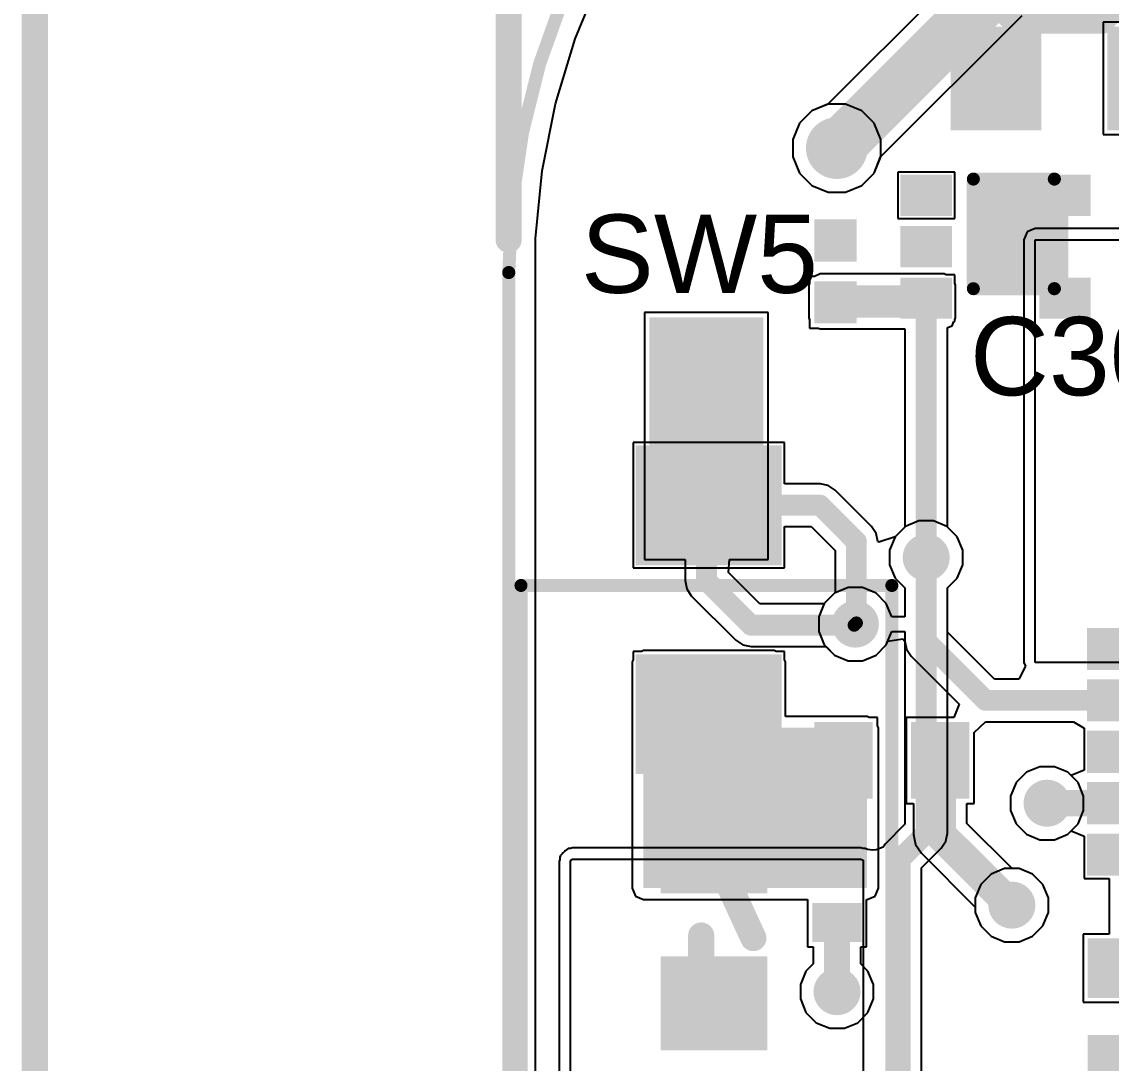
# Model space of a CAD drawing. Header units: millimetres. Extents: x -12 to 5428, y 0 to 5422.
# Drawn here: x -11.73 to -1.14, y 25.31 to 35.44 of the extents above; entities that cross this region are included whole.
import ezdxf

# ---------------------------------------------------------------- set-up
doc = ezdxf.new("R2010")
doc.units = ezdxf.units.MM
for name, color, linetype in [('BottomLayer', 5, 'Continuous'), ('BottomPaste', 16, 'Continuous'), ('BottomSolder', 6, 'Continuous'), ('Mechanical1', 6, 'Continuous'), ('Mechanical2', 216, 'Continuous'), ('MultiLayer', 9, 'Continuous'), ('PadHoleLayer', 156, 'Continuous'), ('TopLayer', 1, 'Continuous'), ('TopOverlay', 2, 'Continuous'), ('TopPaste', 8, 'Continuous'), ('TopSolder', 216, 'Continuous'), ('ViaHoleLayer', 16, 'Continuous')]:
    doc.layers.add(name, color=color, linetype=linetype)
doc.styles.add('Arial', font='', dxfattribs={"height": 0.2})
doc.styles.get('Arial').set_extended_font_data('Arial')

# ---------------------------------------------------------------- blocks, each defined once
blk = doc.blocks.new('T__________18')
at = {"layer": 'TopLayer'}
blk.add_hatch(color=1, dxfattribs=at).paths.add_polyline_path([(0.381, 0.762), (-0.381, 0.762), (-0.762, 0.381), (-0.762, -0.381), (-0.381, -0.762), (0.381, -0.762), (0.762, -0.381), (0.762, 0.381)])
at = {"layer": 'TopPaste'}
blk.add_hatch(color=8, dxfattribs=at).paths.add_polyline_path([(0.381, 0.762), (-0.381, 0.762), (-0.762, 0.381), (-0.762, -0.381), (-0.381, -0.762), (0.381, -0.762), (0.762, -0.381), (0.762, 0.381)])
at = {"layer": 'TopSolder'}
blk.add_hatch(color=216, dxfattribs=at).paths.add_polyline_path([(0.418, 0.837), (-0.419, 0.837), (-0.837, 0.418), (-0.837, -0.419), (-0.419, -0.837), (0.418, -0.837), (0.837, -0.419), (0.837, 0.418)])
at = {"layer": 'TopOverlay', "const_width": 0.2}
for points in [[(-0.94, 0.432), (-0.432, 0.94)], [(-0.432, 0.94), (0.432, 0.94)], [(0.432, 0.94), (0.94, 0.432)], [(-0.94, -0.432), (-0.94, 0.432)], [(0.94, -0.432), (0.94, 0.432)], [(-0.94, -0.432), (-0.432, -0.94)], [(0.432, -0.94), (0.94, -0.432)], [(-0.432, -0.94), (0.432, -0.94)]]:
    blk.add_lwpolyline(points, dxfattribs=at)
at = {"layer": 'TopOverlay', "const_width": 0.1}
for points in [[(-0.482, 0.94, 1), (-0.382, 0.94, 1)], [(-0.482, 0.94, 1), (-0.382, 0.94, 1)], [(0.382, 0.94, 1), (0.482, 0.94, 1)], [(0.382, 0.94, 1), (0.482, 0.94, 1)], [(-0.99, 0.432, 1), (-0.89, 0.432, 1)], [(-0.99, 0.432, 1), (-0.89, 0.432, 1)], [(0.89, 0.432, 1), (0.99, 0.432, 1)], [(0.89, 0.432, 1), (0.99, 0.432, 1)], [(-0.99, -0.432, 1), (-0.89, -0.432, 1)], [(-0.99, -0.432, 1), (-0.89, -0.432, 1)], [(0.89, -0.432, 1), (0.99, -0.432, 1)], [(0.89, -0.432, 1), (0.99, -0.432, 1)], [(-0.482, -0.94, 1), (-0.382, -0.94, 1)], [(-0.482, -0.94, 1), (-0.382, -0.94, 1)], [(0.382, -0.94, 1), (0.482, -0.94, 1)], [(0.382, -0.94, 1), (0.482, -0.94, 1)]]:
    blk.add_lwpolyline(points, format="xyb", close=True, dxfattribs=at)
blk = doc.blocks.new('10_VSON__3_3__B_37')
at = {"layer": 'BottomLayer'}
for points in [[(-0.375, 1.175), (-0.375, 1.725), (-0.125, 1.725), (-0.125, 1.175)], [(0.125, 1.175), (0.125, 1.725), (0.375, 1.725), (0.375, 1.175)], [(-0.825, 1.2), (0.825, 1.2), (0.825, -1.2), (-0.825, -1.2)], [(-1.785, 1.13), (-1.165, 1.13), (-1.165, 0.87), (-1.785, 0.87)], [(1.165, 1.13), (1.785, 1.13), (1.785, 0.87), (1.165, 0.87)], [(-1.785, 0.63), (-1.165, 0.63), (-1.165, 0.37), (-1.785, 0.37)], [(1.165, 0.63), (1.785, 0.63), (1.785, 0.37), (1.165, 0.37)], [(-1.785, 0.13), (-1.165, 0.13), (-1.165, -0.13), (-1.785, -0.13)], [(1.165, 0.13), (1.785, 0.13), (1.785, -0.13), (1.165, -0.13)], [(-1.785, -0.37), (-1.165, -0.37), (-1.165, -0.63), (-1.785, -0.63)], [(1.165, -0.37), (1.785, -0.37), (1.785, -0.63), (1.165, -0.63)], [(-1.785, -0.87), (-1.165, -0.87), (-1.165, -1.13), (-1.785, -1.13)], [(1.165, -0.87), (1.785, -0.87), (1.785, -1.13), (1.165, -1.13)], [(-0.125, -1.175), (-0.125, -1.725), (-0.375, -1.725), (-0.375, -1.175)], [(0.375, -1.175), (0.375, -1.725), (0.125, -1.725), (0.125, -1.175)]]:
    blk.add_hatch(color=5, dxfattribs=at).paths.add_polyline_path(points)
h = blk.add_hatch(color=5, dxfattribs=at)
edge = h.paths.add_edge_path()
edge.add_arc((0, 0.95), 0.25, 0, 360)
h = blk.add_hatch(color=5, dxfattribs=at)
edge = h.paths.add_edge_path()
edge.add_arc((-0.575, 0), 0.25, 0, 360)
h = blk.add_hatch(color=5, dxfattribs=at)
edge = h.paths.add_edge_path()
edge.add_arc((0.575, 0), 0.25, 0, 360)
h = blk.add_hatch(color=5, dxfattribs=at)
edge = h.paths.add_edge_path()
edge.add_arc((0, -0.95), 0.25, 0, 360)
at = {"layer": 'BottomPaste'}
for points in [[(-0.375, 1.175), (-0.375, 1.725), (-0.125, 1.725), (-0.125, 1.175)], [(0.125, 1.175), (0.125, 1.725), (0.375, 1.725), (0.375, 1.175)], [(-0.825, 1.2), (0.825, 1.2), (0.825, -1.2), (-0.825, -1.2)], [(-1.785, 1.13), (-1.165, 1.13), (-1.165, 0.87), (-1.785, 0.87)], [(1.165, 1.13), (1.785, 1.13), (1.785, 0.87), (1.165, 0.87)], [(-1.785, 0.63), (-1.165, 0.63), (-1.165, 0.37), (-1.785, 0.37)], [(1.165, 0.63), (1.785, 0.63), (1.785, 0.37), (1.165, 0.37)], [(-1.785, 0.13), (-1.165, 0.13), (-1.165, -0.13), (-1.785, -0.13)], [(1.165, 0.13), (1.785, 0.13), (1.785, -0.13), (1.165, -0.13)], [(-1.785, -0.37), (-1.165, -0.37), (-1.165, -0.63), (-1.785, -0.63)], [(1.165, -0.37), (1.785, -0.37), (1.785, -0.63), (1.165, -0.63)], [(-1.785, -0.87), (-1.165, -0.87), (-1.165, -1.13), (-1.785, -1.13)], [(1.165, -0.87), (1.785, -0.87), (1.785, -1.13), (1.165, -1.13)], [(-0.125, -1.175), (-0.125, -1.725), (-0.375, -1.725), (-0.375, -1.175)], [(0.375, -1.175), (0.375, -1.725), (0.125, -1.725), (0.125, -1.175)]]:
    blk.add_hatch(color=16, dxfattribs=at).paths.add_polyline_path(points)
at = {"layer": 'BottomSolder'}
for points in [[(-0.45, 1.1), (-0.45, 1.8), (-0.05, 1.8), (-0.05, 1.1)], [(0.05, 1.1), (0.05, 1.8), (0.45, 1.8), (0.45, 1.1)], [(-0.9, 1.275), (0.9, 1.275), (0.9, -1.275), (-0.9, -1.275)], [(-1.86, 1.205), (-1.09, 1.205), (-1.09, 0.795), (-1.86, 0.795)], [(1.09, 1.205), (1.86, 1.205), (1.86, 0.795), (1.09, 0.795)], [(-1.86, 0.705), (-1.09, 0.705), (-1.09, 0.295), (-1.86, 0.295)], [(1.09, 0.705), (1.86, 0.705), (1.86, 0.295), (1.09, 0.295)], [(-1.86, 0.205), (-1.09, 0.205), (-1.09, -0.205), (-1.86, -0.205)], [(1.09, 0.205), (1.86, 0.205), (1.86, -0.205), (1.09, -0.205)], [(-1.86, -0.295), (-1.09, -0.295), (-1.09, -0.705), (-1.86, -0.705)], [(1.09, -0.295), (1.86, -0.295), (1.86, -0.705), (1.09, -0.705)], [(-1.86, -0.795), (-1.09, -0.795), (-1.09, -1.205), (-1.86, -1.205)], [(1.09, -0.795), (1.86, -0.795), (1.86, -1.205), (1.09, -1.205)], [(-0.05, -1.1), (-0.05, -1.8), (-0.45, -1.8), (-0.45, -1.1)], [(0.45, -1.1), (0.45, -1.8), (0.05, -1.8), (0.05, -1.1)]]:
    blk.add_hatch(color=6, dxfattribs=at).paths.add_polyline_path(points)
h = blk.add_hatch(color=6, dxfattribs=at)
edge = h.paths.add_edge_path()
edge.add_arc((0, 0.95), 0.325, 0, 360)
h = blk.add_hatch(color=6, dxfattribs=at)
edge = h.paths.add_edge_path()
edge.add_arc((-0.575, 0), 0.325, 0, 360)
h = blk.add_hatch(color=6, dxfattribs=at)
edge = h.paths.add_edge_path()
edge.add_arc((0.575, 0), 0.325, 0, 360)
h = blk.add_hatch(color=6, dxfattribs=at)
edge = h.paths.add_edge_path()
edge.add_arc((0, -0.95), 0.325, 0, 360)
at = {"layer": 'MultiLayer'}
h = blk.add_hatch(color=9, dxfattribs=at)
edge = h.paths.add_edge_path()
edge.add_arc((0, 0.95), 0.25, 0, 360)
h = blk.add_hatch(color=9, dxfattribs=at)
edge = h.paths.add_edge_path()
edge.add_arc((-0.575, 0), 0.25, 0, 360)
h = blk.add_hatch(color=9, dxfattribs=at)
edge = h.paths.add_edge_path()
edge.add_arc((0.575, 0), 0.25, 0, 360)
h = blk.add_hatch(color=9, dxfattribs=at)
edge = h.paths.add_edge_path()
edge.add_arc((0, -0.95), 0.25, 0, 360)
at = {"layer": 'PadHoleLayer'}
h = blk.add_hatch(color=156, dxfattribs=at)
edge = h.paths.add_edge_path()
edge.add_arc((0, 0.95), 0.15, 0, 360)
h = blk.add_hatch(color=156, dxfattribs=at)
edge = h.paths.add_edge_path()
edge.add_arc((-0.575, 0), 0.15, 0, 360)
h = blk.add_hatch(color=156, dxfattribs=at)
edge = h.paths.add_edge_path()
edge.add_arc((0.575, 0), 0.15, 0, 360)
h = blk.add_hatch(color=156, dxfattribs=at)
edge = h.paths.add_edge_path()
edge.add_arc((0, -0.95), 0.15, 0, 360)
at = {"layer": 'TopLayer'}
h = blk.add_hatch(color=1, dxfattribs=at)
edge = h.paths.add_edge_path()
edge.add_arc((0, 0.95), 0.25, 0, 360)
h = blk.add_hatch(color=1, dxfattribs=at)
edge = h.paths.add_edge_path()
edge.add_arc((-0.575, 0), 0.25, 0, 360)
h = blk.add_hatch(color=1, dxfattribs=at)
edge = h.paths.add_edge_path()
edge.add_arc((0.575, 0), 0.25, 0, 360)
h = blk.add_hatch(color=1, dxfattribs=at)
edge = h.paths.add_edge_path()
edge.add_arc((0, -0.95), 0.25, 0, 360)
at = {"layer": 'TopSolder'}
h = blk.add_hatch(color=216, dxfattribs=at)
edge = h.paths.add_edge_path()
edge.add_arc((0, 0.95), 0.325, 0, 360)
h = blk.add_hatch(color=216, dxfattribs=at)
edge = h.paths.add_edge_path()
edge.add_arc((-0.575, 0), 0.325, 0, 360)
h = blk.add_hatch(color=216, dxfattribs=at)
edge = h.paths.add_edge_path()
edge.add_arc((0.575, 0), 0.325, 0, 360)
h = blk.add_hatch(color=216, dxfattribs=at)
edge = h.paths.add_edge_path()
edge.add_arc((0, -0.95), 0.325, 0, 360)
blk = doc.blocks.new('5_VSOF_B_53')
at = {"layer": 'BottomLayer'}
for points in [[(-0.85, 0.625), (-0.5, 0.625), (-0.5, 0.375), (-0.85, 0.375)], [(0.5, 0.625), (0.85, 0.625), (0.85, 0.375), (0.5, 0.375)], [(-0.85, 0.125), (-0.5, 0.125), (-0.5, -0.125), (-0.85, -0.125)], [(-0.85, -0.375), (-0.5, -0.375), (-0.5, -0.625), (-0.85, -0.625)], [(0.5, -0.375), (0.85, -0.375), (0.85, -0.625), (0.5, -0.625)]]:
    blk.add_hatch(color=5, dxfattribs=at).paths.add_polyline_path(points)
at = {"layer": 'BottomPaste'}
for points in [[(-0.85, 0.625), (-0.5, 0.625), (-0.5, 0.375), (-0.85, 0.375)], [(0.5, 0.625), (0.85, 0.625), (0.85, 0.375), (0.5, 0.375)], [(-0.85, 0.125), (-0.5, 0.125), (-0.5, -0.125), (-0.85, -0.125)], [(-0.85, -0.375), (-0.5, -0.375), (-0.5, -0.625), (-0.85, -0.625)], [(0.5, -0.375), (0.85, -0.375), (0.85, -0.625), (0.5, -0.625)]]:
    blk.add_hatch(color=16, dxfattribs=at).paths.add_polyline_path(points)
at = {"layer": 'BottomSolder'}
for points in [[(-0.925, 0.7), (-0.425, 0.7), (-0.425, 0.3), (-0.925, 0.3)], [(0.425, 0.7), (0.925, 0.7), (0.925, 0.3), (0.425, 0.3)], [(-0.925, 0.2), (-0.425, 0.2), (-0.425, -0.2), (-0.925, -0.2)], [(-0.925, -0.3), (-0.425, -0.3), (-0.425, -0.7), (-0.925, -0.7)], [(0.425, -0.3), (0.925, -0.3), (0.925, -0.7), (0.425, -0.7)]]:
    blk.add_hatch(color=6, dxfattribs=at).paths.add_polyline_path(points)
blk = doc.blocks.new('DSIC01LSGET_61')
at = {"layer": 'TopLayer'}
for points in [[(-5.5, 0.5), (-3.3, 0.5), (-3.3, -0.5), (-5.5, -0.5)], [(3.3, 0.5), (5.5, 0.5), (5.5, -0.5), (3.3, -0.5)]]:
    blk.add_hatch(color=1, dxfattribs=at).paths.add_polyline_path(points)
at = {"layer": 'TopPaste'}
for points in [[(-5.5, 0.5), (-3.3, 0.5), (-3.3, -0.5), (-5.5, -0.5)], [(3.3, 0.5), (5.5, 0.5), (5.5, -0.5), (3.3, -0.5)]]:
    blk.add_hatch(color=8, dxfattribs=at).paths.add_polyline_path(points)
at = {"layer": 'TopSolder'}
for points in [[(-5.555, 0.555), (-3.245, 0.555), (-3.245, -0.555), (-5.555, -0.555)], [(3.245, 0.555), (5.555, 0.555), (5.555, -0.555), (3.245, -0.555)]]:
    blk.add_hatch(color=216, dxfattribs=at).paths.add_polyline_path(points)
at = {"layer": 'TopOverlay'}
for points, const_width in [([(-2.946, -1.803), (-2.946, 1.803)], 0.127), ([(2.921, 1.803), (-2.946, 1.803)], 0.127), ([(2.921, -1.803), (2.921, 1.803)], 0.127), ([(-0.508, 0), (0.483, 0.457)], 0.254), ([(-0.508, 0), (-1.422, 0)], 0.254), ([(1.372, -0.051), (0.457, -0.051)], 0.254), ([(2.921, -1.803), (-2.946, -1.803)], 0.127)]:
    blk.add_lwpolyline(points, dxfattribs=dict(at, const_width=const_width))
for points, const_width in [([(-2.978, 1.803, 1), (-2.915, 1.803, 1)], 0.0635), ([(-2.978, 1.803, 1), (-2.915, 1.803, 1)], 0.0635), ([(2.889, 1.803, 1), (2.953, 1.803, 1)], 0.0635), ([(2.889, 1.803, 1), (2.953, 1.803, 1)], 0.0635), ([(0.419, 0.457, 1), (0.546, 0.457, 1)], 0.127), ([(-1.486, 0, 1), (-1.359, 0, 1)], 0.127), ([(-0.572, 0, 1), (-0.445, 0, 1)], 0.127), ([(-0.572, 0, 1), (-0.445, 0, 1)], 0.127), ([(0.394, -0.051, 1), (0.521, -0.051, 1)], 0.127), ([(1.308, -0.051, 1), (1.435, -0.051, 1)], 0.127), ([(-2.978, -1.803, 1), (-2.915, -1.803, 1)], 0.0635), ([(-2.978, -1.803, 1), (-2.915, -1.803, 1)], 0.0635), ([(2.889, -1.803, 1), (2.953, -1.803, 1)], 0.0635), ([(2.889, -1.803, 1), (2.953, -1.803, 1)], 0.0635)]:
    blk.add_lwpolyline(points, format="xyb", close=True, dxfattribs=dict(at, const_width=const_width))
blk = doc.blocks.new('R___0603_B_69')
at = {"layer": 'BottomLayer'}
for points in [[(-1.143, -0.444), (-1.143, 0.445), (-0.381, 0.445), (-0.381, -0.444)], [(0.381, -0.444), (0.381, 0.445), (1.143, 0.445), (1.143, -0.444)]]:
    blk.add_hatch(color=5, dxfattribs=at).paths.add_polyline_path(points)
at = {"layer": 'BottomPaste'}
for points in [[(-1.143, -0.444), (-1.143, 0.445), (-0.381, 0.445), (-0.381, -0.444)], [(0.381, -0.444), (0.381, 0.445), (1.143, 0.445), (1.143, -0.444)]]:
    blk.add_hatch(color=16, dxfattribs=at).paths.add_polyline_path(points)
at = {"layer": 'BottomSolder'}
for points in [[(-1.218, -0.519), (-1.218, 0.52), (-0.306, 0.52), (-0.306, -0.519)], [(0.306, -0.519), (0.306, 0.52), (1.218, 0.52), (1.218, -0.519)]]:
    blk.add_hatch(color=6, dxfattribs=at).paths.add_polyline_path(points)
blk = doc.blocks.new('R___0201_B_70')
at = {"layer": 'BottomLayer'}
for points in [[(-0.41, 0.185), (-0.14, 0.185), (-0.14, -0.185), (-0.41, -0.185)], [(0.14, 0.185), (0.41, 0.185), (0.41, -0.185), (0.14, -0.185)]]:
    blk.add_hatch(color=5, dxfattribs=at).paths.add_polyline_path(points)
at = {"layer": 'BottomPaste'}
for points in [[(-0.41, 0.185), (-0.14, 0.185), (-0.14, -0.185), (-0.41, -0.185)], [(0.14, 0.185), (0.41, 0.185), (0.41, -0.185), (0.14, -0.185)]]:
    blk.add_hatch(color=16, dxfattribs=at).paths.add_polyline_path(points)
at = {"layer": 'BottomSolder'}
for points in [[(-0.465, 0.24), (-0.085, 0.24), (-0.085, -0.24), (-0.465, -0.24)], [(0.085, 0.24), (0.465, 0.24), (0.465, -0.24), (0.085, -0.24)]]:
    blk.add_hatch(color=6, dxfattribs=at).paths.add_polyline_path(points)
blk = doc.blocks.new('R___0402_B_71')
at = {"layer": 'BottomLayer'}
for points in [[(-0.241, 0.318), (-0.241, -0.317), (-0.698, -0.317), (-0.698, 0.318)], [(0.699, 0.318), (0.699, -0.317), (0.241, -0.317), (0.241, 0.318)]]:
    blk.add_hatch(color=5, dxfattribs=at).paths.add_polyline_path(points)
at = {"layer": 'BottomPaste'}
for points in [[(-0.241, 0.318), (-0.241, -0.317), (-0.698, -0.317), (-0.698, 0.318)], [(0.699, 0.318), (0.699, -0.317), (0.241, -0.317), (0.241, 0.318)]]:
    blk.add_hatch(color=16, dxfattribs=at).paths.add_polyline_path(points)
at = {"layer": 'BottomSolder'}
for points in [[(-0.186, 0.373), (-0.186, -0.372), (-0.753, -0.372), (-0.753, 0.373)], [(0.754, 0.373), (0.754, -0.372), (0.186, -0.372), (0.186, 0.373)]]:
    blk.add_hatch(color=6, dxfattribs=at).paths.add_polyline_path(points)
blk = doc.blocks.new('RES_0805_B_72')
at = {"layer": 'BottomLayer'}
for points in [[(-1.524, 0.635), (-0.508, 0.635), (-0.508, -0.635), (-1.524, -0.635)], [(0.508, 0.635), (1.524, 0.635), (1.524, -0.635), (0.508, -0.635)]]:
    blk.add_hatch(color=5, dxfattribs=at).paths.add_polyline_path(points)
at = {"layer": 'BottomPaste'}
for points in [[(-1.524, 0.635), (-0.508, 0.635), (-0.508, -0.635), (-1.524, -0.635)], [(0.508, 0.635), (1.524, 0.635), (1.524, -0.635), (0.508, -0.635)]]:
    blk.add_hatch(color=16, dxfattribs=at).paths.add_polyline_path(points)
at = {"layer": 'BottomSolder'}
for points in [[(-1.599, 0.71), (-0.433, 0.71), (-0.433, -0.71), (-1.599, -0.71)], [(0.433, 0.71), (1.599, 0.71), (1.599, -0.71), (0.433, -0.71)]]:
    blk.add_hatch(color=6, dxfattribs=at).paths.add_polyline_path(points)
blk = doc.blocks.new('C___0603_193')
at = {"layer": 'TopLayer'}
for points in [[(-0.381, 0.444), (-0.381, -0.445), (-1.143, -0.445), (-1.143, 0.444)], [(1.143, 0.444), (1.143, -0.445), (0.381, -0.445), (0.381, 0.444)]]:
    blk.add_hatch(color=1, dxfattribs=at).paths.add_polyline_path(points)
at = {"layer": 'TopPaste'}
for points in [[(-0.381, 0.444), (-0.381, -0.445), (-1.143, -0.445), (-1.143, 0.444)], [(1.143, 0.444), (1.143, -0.445), (0.381, -0.445), (0.381, 0.444)]]:
    blk.add_hatch(color=8, dxfattribs=at).paths.add_polyline_path(points)
at = {"layer": 'TopSolder'}
for points in [[(-0.321, 0.504), (-0.321, -0.505), (-1.203, -0.505), (-1.203, 0.504)], [(1.203, 0.504), (1.203, -0.505), (0.321, -0.505), (0.321, 0.504)]]:
    blk.add_hatch(color=216, dxfattribs=at).paths.add_polyline_path(points)
at = {"layer": 'TopOverlay', "const_width": 0.127}
for points in [[(-1.245, -0.533), (-1.245, 0.533)], [(-1.245, 0.533), (-0.457, 0.533)], [(0.457, 0.533), (1.245, 0.533)], [(1.245, -0.533), (1.245, 0.533)], [(-1.245, -0.533), (-0.457, -0.533)], [(0.457, -0.533), (1.245, -0.533)]]:
    blk.add_lwpolyline(points, dxfattribs=at)
at = {"layer": 'TopOverlay', "const_width": 0.0635}
for points in [[(-1.276, 0.533, 1), (-1.213, 0.533, 1)], [(-1.276, 0.533, 1), (-1.213, 0.533, 1)], [(-0.489, 0.533, 1), (-0.425, 0.533, 1)], [(0.425, 0.533, 1), (0.489, 0.533, 1)], [(1.213, 0.533, 1), (1.276, 0.533, 1)], [(1.213, 0.533, 1), (1.276, 0.533, 1)], [(-1.276, -0.533, 1), (-1.213, -0.533, 1)], [(-1.276, -0.533, 1), (-1.213, -0.533, 1)], [(-0.489, -0.533, 1), (-0.425, -0.533, 1)], [(0.425, -0.533, 1), (0.489, -0.533, 1)], [(1.213, -0.533, 1), (1.276, -0.533, 1)], [(1.213, -0.533, 1), (1.276, -0.533, 1)]]:
    blk.add_lwpolyline(points, format="xyb", close=True, dxfattribs=at)
blk = doc.blocks.new('CAP_0201_B_207')
at = {"layer": 'BottomLayer'}
for points in [[(-0.45, 0.15), (-0.15, 0.15), (-0.15, -0.15), (-0.45, -0.15)], [(0.15, 0.15), (0.45, 0.15), (0.45, -0.15), (0.15, -0.15)]]:
    blk.add_hatch(color=5, dxfattribs=at).paths.add_polyline_path(points)
at = {"layer": 'BottomPaste'}
for points in [[(-0.45, 0.15), (-0.15, 0.15), (-0.15, -0.15), (-0.45, -0.15)], [(0.15, 0.15), (0.45, 0.15), (0.45, -0.15), (0.15, -0.15)]]:
    blk.add_hatch(color=16, dxfattribs=at).paths.add_polyline_path(points)
at = {"layer": 'BottomSolder'}
for points in [[(-0.505, 0.205), (-0.095, 0.205), (-0.095, -0.205), (-0.505, -0.205)], [(0.095, 0.205), (0.505, 0.205), (0.505, -0.205), (0.095, -0.205)]]:
    blk.add_hatch(color=6, dxfattribs=at).paths.add_polyline_path(points)
blk = doc.blocks.new('C___0402_B_213')
at = {"layer": 'BottomLayer'}
for points in [[(-0.241, 0.318), (-0.241, -0.317), (-0.698, -0.317), (-0.698, 0.318)], [(0.699, 0.318), (0.699, -0.317), (0.241, -0.317), (0.241, 0.318)]]:
    blk.add_hatch(color=5, dxfattribs=at).paths.add_polyline_path(points)
at = {"layer": 'BottomPaste'}
for points in [[(-0.241, 0.318), (-0.241, -0.317), (-0.698, -0.317), (-0.698, 0.318)], [(0.699, 0.318), (0.699, -0.317), (0.241, -0.317), (0.241, 0.318)]]:
    blk.add_hatch(color=16, dxfattribs=at).paths.add_polyline_path(points)
at = {"layer": 'BottomSolder'}
for points in [[(-0.181, 0.378), (-0.181, -0.377), (-0.758, -0.377), (-0.758, 0.378)], [(0.759, 0.378), (0.759, -0.377), (0.181, -0.377), (0.181, 0.378)]]:
    blk.add_hatch(color=6, dxfattribs=at).paths.add_polyline_path(points)
blk = doc.blocks.new('CAP_0603_B_217')
at = {"layer": 'BottomLayer'}
for points in [[(-1.143, -0.445), (-1.143, 0.444), (-0.381, 0.444), (-0.381, -0.445)], [(0.381, -0.445), (0.381, 0.444), (1.143, 0.444), (1.143, -0.445)]]:
    blk.add_hatch(color=5, dxfattribs=at).paths.add_polyline_path(points)
at = {"layer": 'BottomPaste'}
for points in [[(-1.143, -0.445), (-1.143, 0.444), (-0.381, 0.444), (-0.381, -0.445)], [(0.381, -0.445), (0.381, 0.444), (1.143, 0.444), (1.143, -0.445)]]:
    blk.add_hatch(color=16, dxfattribs=at).paths.add_polyline_path(points)
at = {"layer": 'BottomSolder'}
for points in [[(-1.203, -0.505), (-1.203, 0.504), (-0.321, 0.504), (-0.321, -0.505)], [(0.321, -0.505), (0.321, 0.504), (1.203, 0.504), (1.203, -0.505)]]:
    blk.add_hatch(color=6, dxfattribs=at).paths.add_polyline_path(points)

msp = doc.modelspace()

# ---------------------------------------------------------------- hatches: boundary and pattern name
at = {"layer": 'BottomLayer'}
h = msp.add_hatch(color=5, dxfattribs=at)
edge = h.paths.add_edge_path()
edge.add_arc((-3.81, 34.21), 0.3, 0, 360)
for points in [[(-3.973, 32.561), (-2.766, 32.561), (-2.766, 32.876), (-3.973, 32.876)], [(-5.69, 27.013), (-4.42, 27.013), (-4.42, 29.213), (-5.69, 29.213)], [(-5.448, 27.013), (-3.516, 27.013), (-3.516, 28.573), (-5.448, 28.573)]]:
    msp.add_hatch(color=5, dxfattribs=at).paths.add_polyline_path(points)
h = msp.add_hatch(color=5, dxfattribs=at)
edge = h.paths.add_edge_path()
edge.add_arc((-2.941, 30.229), 0.229, 0, 360)
h = msp.add_hatch(color=5, dxfattribs=at)
edge = h.paths.add_edge_path()
edge.add_arc((-3.63, 29.581), 0.229, 0, 360)
h = msp.add_hatch(color=5, dxfattribs=at)
edge = h.paths.add_edge_path()
edge.add_arc((-1.766, 27.839), 0.229, 0, 360)
h = msp.add_hatch(color=5, dxfattribs=at)
edge = h.paths.add_edge_path()
edge.add_arc((-2.108, 26.848), 0.229, 0, 360)
h = msp.add_hatch(color=5, dxfattribs=at)
edge = h.paths.add_edge_path()
edge.add_arc((-3.808, 26.006), 0.229, 0, 360)
at = {"layer": 'TopLayer'}
h = msp.add_hatch(color=1, dxfattribs=at)
edge = h.paths.add_edge_path()
edge.add_arc((-3.81, 34.21), 0.3, 0, 360)
h = msp.add_hatch(color=1, dxfattribs=at)
edge = h.paths.add_edge_path()
edge.add_arc((-2.941, 30.229), 0.229, 0, 360)
h = msp.add_hatch(color=1, dxfattribs=at)
edge = h.paths.add_edge_path()
edge.add_arc((-3.63, 29.581), 0.229, 0, 360)
h = msp.add_hatch(color=1, dxfattribs=at)
edge = h.paths.add_edge_path()
edge.add_arc((-1.766, 27.839), 0.229, 0, 360)
h = msp.add_hatch(color=1, dxfattribs=at)
edge = h.paths.add_edge_path()
edge.add_arc((-2.108, 26.848), 0.229, 0, 360)
h = msp.add_hatch(color=1, dxfattribs=at)
edge = h.paths.add_edge_path()
edge.add_arc((-3.808, 26.006), 0.229, 0, 360)
at = {"layer": 'ViaHoleLayer'}
h = msp.add_hatch(color=16, dxfattribs=at)
edge = h.paths.add_edge_path()
edge.add_arc((-3.81, 34.21), 0.15, 0, 360)
h = msp.add_hatch(color=16, dxfattribs=at)
edge = h.paths.add_edge_path()
edge.add_arc((-2.941, 30.229), 0.102, 0, 360)
h = msp.add_hatch(color=16, dxfattribs=at)
edge = h.paths.add_edge_path()
edge.add_arc((-3.63, 29.581), 0.102, 0, 360)
h = msp.add_hatch(color=16, dxfattribs=at)
edge = h.paths.add_edge_path()
edge.add_arc((-1.766, 27.839), 0.102, 0, 360)
h = msp.add_hatch(color=16, dxfattribs=at)
edge = h.paths.add_edge_path()
edge.add_arc((-2.108, 26.848), 0.102, 0, 360)
h = msp.add_hatch(color=16, dxfattribs=at)
edge = h.paths.add_edge_path()
edge.add_arc((-3.808, 26.006), 0.102, 0, 360)

# ---------------------------------------------------------------- linework, layer by layer
at = {"layer": 'BottomLayer'}
for p, q in [((-6.355, 35.274), (-6.101, 35.886)), ((-0.256, 35.434), (-1.221, 35.434)), ((-1.221, 35.434), (-1.221, 34.342)), ((-6.547, 34.64), (-6.355, 35.274)), ((-6.676, 33.99), (-6.547, 34.64)), ((-4.052, 34.572), (-4.172, 34.452)), ((-3.895, 34.637), (-4.052, 34.572)), ((-3.725, 34.637), (-3.895, 34.637)), ((-3.568, 34.572), (-3.725, 34.637)), ((-3.448, 34.452), (-3.568, 34.572)), ((-4.172, 34.452), (-4.237, 34.295)), ((-3.383, 34.295), (-3.448, 34.452)), ((-1.221, 34.342), (-0.256, 34.342)), ((-4.237, 34.295), (-4.237, 34.125)), ((-3.383, 34.125), (-3.383, 34.295)), ((-4.237, 34.125), (-4.172, 33.968)), ((-3.448, 33.968), (-3.383, 34.125)), ((-6.741, 33.331), (-6.676, 33.99)), ((-4.172, 33.968), (-4.052, 33.848)), ((-3.568, 33.848), (-3.448, 33.968)), ((-2.664, 33.977), (-3.218, 33.977)), ((-3.218, 33.977), (-3.218, 33.524)), ((-2.664, 33.524), (-2.664, 33.977)), ((-4.052, 33.848), (-3.895, 33.783)), ((-3.725, 33.783), (-3.568, 33.848)), ((-3.895, 33.783), (-3.725, 33.783)), ((-3.218, 33.524), (-2.664, 33.524)), ((-1.959, 33.397), (-1.992, 33.319)), ((-1.882, 33.429), (-1.959, 33.397)), ((1.827, 33.429), (-1.882, 33.429)), ((-6.741, 33), (-6.741, 33.331)), ((-1.992, 33.319), (-1.992, 29.209)), ((-1.882, 29.209), (-1.882, 33.319)), ((-1.882, 33.319), (1.937, 33.319)), ((-6.741, 25.106), (-6.741, 33)), ((-4.028, 32.963), (-4.075, 32.963)), ((-4.075, 32.963), (-4.075, 32.896)), ((-3.973, 32.986), (-4.028, 32.963)), ((-2.766, 32.986), (-3.973, 32.986)), ((-2.746, 32.977), (-2.766, 32.986)), ((-2.664, 32.977), (-2.746, 32.977)), ((-2.664, 32.896), (-2.664, 32.977)), ((-4.075, 32.896), (-4.083, 32.876)), ((-4.083, 32.876), (-4.083, 32.561)), ((-2.656, 32.876), (-2.664, 32.896)), ((-2.656, 32.561), (-2.656, 32.876)), ((-4.083, 32.561), (-4.075, 32.541)), ((-4.075, 32.541), (-4.075, 32.459)), ((-2.688, 32.483), (-2.671, 32.524)), ((-2.671, 32.524), (-2.664, 32.524)), ((-2.664, 32.541), (-2.656, 32.561)), ((-2.664, 32.524), (-2.664, 32.541)), ((-4.075, 32.459), (-3.993, 32.459)), ((-3.993, 32.459), (-3.973, 32.451)), ((-3.973, 32.451), (-3.148, 32.451)), ((-3.148, 32.451), (-3.148, 30.524)), ((-2.734, 32.464), (-2.688, 32.483)), ((-2.734, 30.524), (-2.734, 32.464)), ((-4.318, 31.346), (-5.791, 31.346)), ((-5.791, 31.346), (-5.791, 30.127)), ((-4.318, 30.944), (-4.318, 31.346)), ((-3.973, 30.944), (-4.318, 30.944)), ((-3.894, 30.928), (-3.973, 30.944)), ((-3.973, 30.944), (-3.973, 30.944)), ((-3.827, 30.883), (-3.894, 30.928)), ((-3.473, 30.53), (-3.827, 30.883)), ((-4.318, 30.127), (-4.318, 30.53)), ((-4.318, 30.53), (-4.059, 30.53)), ((-4.059, 30.53), (-3.827, 30.298)), ((-3.428, 30.463), (-3.473, 30.53)), ((-3.473, 30.53), (-3.473, 30.53)), ((-3.148, 30.524), (-3.242, 30.43)), ((-2.64, 30.43), (-2.734, 30.524)), ((-3.412, 30.383), (-3.428, 30.463)), ((-3.242, 30.43), (-3.402, 30.378)), ((-2.585, 30.3), (-2.64, 30.43)), ((-3.827, 30.298), (-3.827, 29.885)), ((-3.402, 30.378), (-3.412, 30.383)), ((-2.585, 30.158), (-2.585, 30.3)), ((-5.791, 30.127), (-4.318, 30.127)), ((-2.64, 30.027), (-2.585, 30.158)), ((-2.734, 29.933), (-2.64, 30.027)), ((-3.832, 29.882), (-3.932, 29.782)), ((-3.827, 29.885), (-3.832, 29.882)), ((-2.734, 29.502), (-2.734, 29.933)), ((-3.932, 29.782), (-3.986, 29.652)), ((-3.986, 29.652), (-3.986, 29.51)), ((-3.986, 29.51), (-3.932, 29.379)), ((-2.278, 29.046), (-2.734, 29.502)), ((-3.932, 29.379), (-3.832, 29.279)), ((-3.429, 29.279), (-3.329, 29.379)), ((-3.329, 29.379), (-3.314, 29.416)), ((-3.314, 29.416), (-3.167, 29.439)), ((-3.167, 29.439), (-3.148, 29.416)), ((-3.148, 29.416), (-3.132, 29.337)), ((-5.71, 29.314), (-5.791, 29.314)), ((-5.791, 29.314), (-5.791, 29.233)), ((-5.69, 29.323), (-5.71, 29.314)), ((-4.42, 29.323), (-5.69, 29.323)), ((-4.399, 29.314), (-4.42, 29.323)), ((-4.318, 29.314), (-4.399, 29.314)), ((-4.318, 29.233), (-4.318, 29.314)), ((-3.832, 29.279), (-3.701, 29.225)), ((-3.56, 29.225), (-3.429, 29.279)), ((-3.132, 29.337), (-3.087, 29.27)), ((-3.087, 29.27), (-2.619, 28.801)), ((-5.791, 29.233), (-5.8, 29.213)), ((-5.8, 29.213), (-5.8, 27.013)), ((-4.31, 29.213), (-4.318, 29.233)), ((-4.31, 28.683), (-4.31, 29.213)), ((-3.701, 29.225), (-3.56, 29.225)), ((-1.977, 29.173), (-2.04, 29.046)), ((-1.992, 29.209), (-1.977, 29.173)), ((-0.684, 29.209), (-1.882, 29.209)), ((-2.04, 29.046), (-2.278, 29.046)), ((-2.619, 28.801), (-2.672, 28.674)), ((-3.516, 28.683), (-4.31, 28.683)), ((-3.496, 28.674), (-3.516, 28.683)), ((-3.414, 28.674), (-3.496, 28.674)), ((-3.414, 28.593), (-3.414, 28.674)), ((-2.672, 28.674), (-3.135, 28.674)), ((-3.135, 28.674), (-3.135, 27.836)), ((-2.475, 28.527), (-2.364, 28.632)), ((-2.364, 28.632), (-2.364, 28.632)), ((-2.364, 28.632), (-1.508, 28.632)), ((-1.508, 28.632), (-1.406, 28.57)), ((-3.406, 28.573), (-3.414, 28.593)), ((-3.406, 27.013), (-3.406, 28.573)), ((-2.475, 27.836), (-2.475, 28.527)), ((-1.406, 28.57), (-1.406, 28.48)), ((-1.406, 28.48), (-1.406, 28.161)), ((-1.837, 28.194), (-1.967, 28.14)), ((-1.695, 28.194), (-1.837, 28.194)), ((-1.565, 28.14), (-1.695, 28.194)), ((-1.967, 28.14), (-2.067, 28.04)), ((-1.533, 28.109), (-1.565, 28.14)), ((-1.406, 28.161), (-1.533, 28.109)), ((-2.067, 28.04), (-2.122, 27.909)), ((-2.122, 27.909), (-2.122, 27.768)), ((-3.135, 27.836), (-3.064, 27.836)), ((-3.064, 27.836), (-3.064, 27.536)), ((-2.546, 27.643), (-2.546, 27.836)), ((-2.546, 27.836), (-2.475, 27.836)), ((-2.122, 27.768), (-2.067, 27.637)), ((-2.106, 27.203), (-2.546, 27.643)), ((-2.067, 27.637), (-1.967, 27.537)), ((-1.565, 27.537), (-1.533, 27.569)), ((-1.533, 27.569), (-1.406, 27.517)), ((-3.064, 27.536), (-3.044, 27.437)), ((-3.044, 27.437), (-2.988, 27.353)), ((-1.967, 27.537), (-1.837, 27.483)), ((-1.837, 27.483), (-1.695, 27.483)), ((-1.695, 27.483), (-1.565, 27.537)), ((-1.406, 27.517), (-1.406, 27.479)), ((-1.406, 27.479), (-1.406, 27.107)), ((-2.988, 27.353), (-2.464, 26.829)), ((-2.037, 27.203), (-2.106, 27.203)), ((-1.907, 27.149), (-2.037, 27.203)), ((-1.807, 27.049), (-1.907, 27.149)), ((-5.8, 27.013), (-5.767, 26.935)), ((-3.438, 26.935), (-3.406, 27.013)), ((-1.753, 26.919), (-1.807, 27.049)), ((-1.406, 27.107), (-1.163, 27.107)), ((-1.163, 27.107), (-1.163, 26.565)), ((-5.767, 26.935), (-5.69, 26.903)), ((-3.516, 26.903), (-3.438, 26.935)), ((-1.753, 26.777), (-1.753, 26.919)), ((-5.69, 26.903), (-4.095, 26.903)), ((-4.095, 26.903), (-4.095, 26.443)), ((-3.522, 26.443), (-3.522, 26.903)), ((-3.522, 26.903), (-3.516, 26.903)), ((-2.464, 26.829), (-2.464, 26.777)), ((-2.464, 26.777), (-2.41, 26.646)), ((-1.807, 26.646), (-1.753, 26.777)), ((-2.41, 26.646), (-2.31, 26.546)), ((-1.907, 26.546), (-1.807, 26.646)), ((-2.31, 26.546), (-2.179, 26.492)), ((-2.179, 26.492), (-2.037, 26.492)), ((-2.037, 26.492), (-1.907, 26.546)), ((-1.163, 26.565), (-1.414, 26.565)), ((-1.414, 26.565), (-1.414, 25.904)), ((-4.095, 26.443), (-4.041, 26.443)), ((-4.041, 26.443), (-4.041, 26.276)), ((-3.575, 26.276), (-3.575, 26.443)), ((-3.575, 26.443), (-3.522, 26.443)), ((-4.041, 26.276), (-4.11, 26.207)), ((-3.507, 26.207), (-3.575, 26.276)), ((-4.11, 26.207), (-4.164, 26.077)), ((-3.453, 26.077), (-3.507, 26.207)), ((-4.164, 26.077), (-4.164, 25.935)), ((-3.453, 25.935), (-3.453, 26.077)), ((-4.164, 25.935), (-4.11, 25.804)), ((-3.507, 25.804), (-3.453, 25.935)), ((-1.414, 25.904), (-0.575, 25.904)), ((-4.11, 25.804), (-4.01, 25.704)), ((-3.607, 25.704), (-3.507, 25.804)), ((-4.01, 25.704), (-3.879, 25.65)), ((-3.879, 25.65), (-3.737, 25.65)), ((-3.737, 25.65), (-3.607, 25.704))]:
    msp.add_line(p, q, dxfattribs=at)
for points, const_width in [([(-2.941, 30.229), (-2.941, 32.751)], 0.203), ([(-5.055, 30.737), (-3.973, 30.737)], 0.203), ([(-3.973, 30.737), (-3.62, 30.383)], 0.203), ([(-3.62, 29.592), (-3.62, 30.383)], 0.203), ([(-2.941, 29.416), (-2.941, 30.229)], 0.203), ([(-3.641, 29.57), (-3.62, 29.592)], 0.127), ([(-2.941, 29.416), (-2.364, 28.839)], 0.203), ([(-2.364, 28.839), (-0.994, 28.839)], 0.203), ([(-2.805, 27.536), (-2.805, 28.255)], 0.305), ([(-1.766, 27.839), (-0.994, 27.839)], 0.254), ([(-2.805, 27.536), (-2.117, 26.848)], 0.305), ([(-2.117, 26.848), (-2.108, 26.848)], 0.305), ([(-3.808, 26.006), (-3.808, 26.68)], 0.254)]:
    msp.add_lwpolyline(points, dxfattribs=dict(at, const_width=const_width))
for points, const_width in [([(-2.992, 32.751, 1), (-2.89, 32.751, 1)], 0.102), ([(-5.105, 30.737, 1), (-5.004, 30.737, 1)], 0.102), ([(-4.024, 30.737, 1), (-3.922, 30.737, 1)], 0.102), ([(-4.024, 30.737, 1), (-3.922, 30.737, 1)], 0.102), ([(-3.67, 30.383, 1), (-3.569, 30.383, 1)], 0.102), ([(-3.67, 30.383, 1), (-3.569, 30.383, 1)], 0.102), ([(-2.992, 30.229, 1), (-2.89, 30.229, 1)], 0.102), ([(-2.992, 30.229, 1), (-2.89, 30.229, 1)], 0.102), ([(-3.67, 29.592, 1), (-3.569, 29.592, 1)], 0.102), ([(-3.673, 29.57, 1), (-3.61, 29.57, 1)], 0.0635), ([(-3.651, 29.592, 1), (-3.588, 29.592, 1)], 0.0635), ([(-2.992, 29.416, 1), (-2.89, 29.416, 1)], 0.102), ([(-2.992, 29.416, 1), (-2.89, 29.416, 1)], 0.102), ([(-2.414, 28.839, 1), (-2.313, 28.839, 1)], 0.102), ([(-2.414, 28.839, 1), (-2.313, 28.839, 1)], 0.102), ([(-2.881, 28.255, 1), (-2.729, 28.255, 1)], 0.152), ([(-1.829, 27.839, 1), (-1.702, 27.839, 1)], 0.127), ([(-2.881, 27.536, 1), (-2.729, 27.536, 1)], 0.152), ([(-2.881, 27.536, 1), (-2.729, 27.536, 1)], 0.152), ([(-2.193, 26.848, 1), (-2.04, 26.848, 1)], 0.152), ([(-2.193, 26.848, 1), (-2.04, 26.848, 1)], 0.152), ([(-2.184, 26.848, 1), (-2.032, 26.848, 1)], 0.152), ([(-3.872, 26.68, 1), (-3.745, 26.68, 1)], 0.127), ([(-3.872, 26.006, 1), (-3.745, 26.006, 1)], 0.127)]:
    msp.add_lwpolyline(points, format="xyb", close=True, dxfattribs=dict(at, const_width=const_width))
at = {"layer": 'Mechanical1', "const_width": 0.254}
for points in [[(-7, 33.318), (-7, 43.917)], [(-11.608, 24.951), (-11.608, 40)]]:
    msp.add_lwpolyline(points, dxfattribs=at)
at = {"layer": 'Mechanical1', "const_width": 0.127}
msp.add_lwpolyline([(-7.064, 33.318, 1), (-6.937, 33.318, 1)], format="xyb", close=True, dxfattribs=at)
at = {"layer": 'Mechanical2', "const_width": 0.127}
msp.add_lwpolyline([(-7, 33, -0.414213), (0, 40)], format="xyb", dxfattribs=at)
msp.add_lwpolyline([(-7, 7), (-7, 33)], dxfattribs=at)
at = {"layer": 'Mechanical2', "const_width": 0.0635}
msp.add_lwpolyline([(-7.032, 33, 1), (-6.968, 33, 1)], format="xyb", close=True, dxfattribs=at)
msp.add_lwpolyline([(-7.032, 33, 1), (-6.968, 33, 1)], format="xyb", close=True, dxfattribs=at)
at = {"layer": 'TopLayer'}
for p, q in [((-2.52, 36.012), (-3.896, 34.636)), ((-6.355, 35.274), (-6.101, 35.886)), ((-3.384, 34.124), (-2.008, 35.5)), ((-6.547, 34.64), (-6.355, 35.274)), ((-6.676, 33.99), (-6.547, 34.64)), ((-4.052, 34.572), (-4.172, 34.452)), ((-3.896, 34.636), (-4.052, 34.572)), ((-4.172, 34.452), (-4.237, 34.295)), ((-4.237, 34.295), (-4.237, 34.125)), ((-4.237, 34.125), (-4.172, 33.968)), ((-3.448, 33.968), (-3.384, 34.124)), ((-6.741, 33.331), (-6.676, 33.99)), ((-4.172, 33.968), (-4.052, 33.848)), ((-3.568, 33.848), (-3.448, 33.968)), ((-4.052, 33.848), (-3.895, 33.783)), ((-3.725, 33.783), (-3.568, 33.848)), ((-3.895, 33.783), (-3.725, 33.783)), ((-6.741, 33), (-6.741, 33.331)), ((-6.741, 25.106), (-6.741, 33)), ((-4.477, 32.612), (-5.68, 32.612)), ((-5.68, 32.612), (-5.68, 30.209)), ((-4.477, 30.209), (-4.477, 32.612)), ((-3.142, 30.53), (-3.242, 30.43)), ((-3.012, 30.584), (-3.142, 30.53)), ((-2.87, 30.584), (-3.012, 30.584)), ((-2.74, 30.53), (-2.87, 30.584)), ((-2.64, 30.43), (-2.74, 30.53)), ((-3.242, 30.43), (-3.297, 30.3)), ((-2.585, 30.3), (-2.64, 30.43)), ((-3.297, 30.3), (-3.297, 30.158)), ((-2.585, 30.158), (-2.585, 30.3)), ((-5.68, 30.209), (-5.285, 30.209)), ((-5.285, 30.209), (-5.285, 30.004)), ((-4.863, 30.082), (-4.852, 30.209)), ((-4.852, 30.209), (-4.477, 30.209)), ((-3.297, 30.158), (-3.242, 30.027)), ((-2.64, 30.027), (-2.585, 30.158)), ((-5.285, 30.004), (-5.285, 30.004)), ((-5.285, 30.004), (-5.27, 29.924)), ((-4.559, 29.777), (-4.863, 30.082)), ((-3.242, 30.027), (-3.148, 29.933)), ((-2.734, 29.933), (-2.64, 30.027)), ((-5.27, 29.924), (-5.225, 29.857)), ((-3.832, 29.882), (-3.932, 29.782)), ((-3.701, 29.937), (-3.832, 29.882)), ((-3.56, 29.937), (-3.701, 29.937)), ((-3.429, 29.882), (-3.56, 29.937)), ((-3.329, 29.782), (-3.429, 29.882)), ((-3.148, 29.933), (-3.148, 29.652)), ((-2.734, 27.548), (-2.734, 29.933)), ((-5.225, 29.857), (-4.791, 29.424)), ((-3.934, 29.777), (-4.559, 29.777)), ((-3.932, 29.782), (-3.934, 29.777)), ((-3.275, 29.652), (-3.329, 29.782)), ((-3.148, 29.652), (-3.275, 29.652)), ((-3.329, 29.379), (-3.275, 29.51)), ((-3.275, 29.51), (-3.148, 29.51)), ((-3.148, 29.51), (-3.148, 27.634)), ((-4.791, 29.424), (-4.724, 29.379)), ((-4.724, 29.379), (-4.644, 29.363)), ((-4.644, 29.363), (-4.644, 29.363)), ((-4.644, 29.363), (-3.915, 29.363)), ((-3.915, 29.363), (-3.832, 29.279)), ((-3.429, 29.279), (-3.329, 29.379)), ((-3.832, 29.279), (-3.701, 29.225)), ((-3.56, 29.225), (-3.429, 29.279)), ((-3.701, 29.225), (-3.56, 29.225)), ((-1.837, 28.194), (-1.967, 28.14)), ((-1.695, 28.194), (-1.837, 28.194)), ((-1.565, 28.14), (-1.695, 28.194)), ((-1.967, 28.14), (-2.067, 28.04)), ((-1.465, 28.04), (-1.565, 28.14)), ((-2.067, 28.04), (-2.122, 27.909)), ((-1.41, 27.909), (-1.465, 28.04)), ((-2.122, 27.909), (-2.122, 27.768)), ((-1.41, 27.768), (-1.41, 27.909)), ((-2.122, 27.768), (-2.067, 27.637)), ((-1.465, 27.637), (-1.41, 27.768)), ((-3.148, 27.634), (-3.341, 27.442)), ((-2.75, 27.469), (-2.734, 27.548)), ((-2.734, 27.548), (-2.734, 27.548)), ((-2.067, 27.637), (-1.967, 27.537)), ((-1.565, 27.537), (-1.465, 27.637)), ((-3.341, 27.442), (-3.36, 27.413)), ((-2.794, 27.402), (-2.75, 27.469)), ((-1.967, 27.537), (-1.837, 27.483)), ((-1.837, 27.483), (-1.695, 27.483)), ((-1.695, 27.483), (-1.565, 27.537)), ((-6.496, 27.331), (-6.502, 27.315)), ((-6.481, 27.346), (-6.496, 27.331)), ((-6.496, 27.331), (-6.496, 27.331)), ((-6.479, 27.351), (-6.481, 27.346)), ((-6.474, 27.353), (-6.479, 27.351)), ((-6.459, 27.368), (-6.474, 27.353)), ((-6.457, 27.373), (-6.459, 27.368)), ((-6.452, 27.375), (-6.457, 27.373)), ((-6.436, 27.39), (-6.452, 27.375)), ((-6.421, 27.397), (-6.436, 27.39)), ((-6.436, 27.39), (-6.436, 27.39)), ((-6.399, 27.397), (-6.421, 27.397)), ((-6.421, 27.397), (-6.421, 27.397)), ((-6.379, 27.405), (-6.399, 27.397)), ((-3.576, 27.405), (-6.379, 27.405)), ((-3.556, 27.397), (-3.576, 27.405)), ((-3.534, 27.397), (-3.556, 27.397)), ((-3.512, 27.388), (-3.534, 27.397)), ((-3.461, 27.382), (-3.512, 27.388)), ((-3.512, 27.388), (-3.512, 27.388)), ((-3.428, 27.385), (-3.461, 27.382)), ((-3.36, 27.413), (-3.428, 27.385)), ((-2.987, 27.209), (-2.794, 27.402)), ((-6.502, 27.293), (-6.511, 27.273)), ((-6.511, 27.273), (-6.511, 25.04)), ((-6.502, 27.315), (-6.502, 27.315)), ((-6.502, 27.315), (-6.502, 27.293)), ((-6.401, 27.273), (-6.394, 27.289)), ((-6.401, 24.999), (-6.401, 27.273)), ((-6.394, 27.289), (-6.379, 27.295)), ((-6.379, 27.295), (-3.576, 27.295)), ((-3.576, 27.295), (-3.555, 27.286)), ((-3.555, 27.286), (-3.554, 27.286)), ((-3.554, 27.286), (-3.554, 21.381)), ((-2.987, 25.184), (-2.987, 27.209)), ((-2.31, 27.149), (-2.41, 27.049)), ((-2.179, 27.203), (-2.31, 27.149)), ((-2.037, 27.203), (-2.179, 27.203)), ((-1.907, 27.149), (-2.037, 27.203)), ((-1.807, 27.049), (-1.907, 27.149)), ((-2.41, 27.049), (-2.464, 26.919)), ((-1.753, 26.919), (-1.807, 27.049)), ((-2.464, 26.919), (-2.464, 26.777)), ((-1.753, 26.777), (-1.753, 26.919)), ((-2.464, 26.777), (-2.41, 26.646)), ((-1.807, 26.646), (-1.753, 26.777)), ((-2.41, 26.646), (-2.31, 26.546)), ((-1.907, 26.546), (-1.807, 26.646)), ((-2.31, 26.546), (-2.179, 26.492)), ((-2.179, 26.492), (-2.037, 26.492)), ((-2.037, 26.492), (-1.907, 26.546))]:
    msp.add_line(p, q, dxfattribs=at)
for points, const_width in [([(-3.81, 34.21), (-1.657, 36.363)], 0.508), ([(-5.078, 30.004), (-5.078, 31.41)], 0.203), ([(-2.941, 27.548), (-2.941, 30.229)], 0.203), ([(-5.078, 30.004), (-4.644, 29.57)], 0.203), ([(-4.644, 29.57), (-3.641, 29.57)], 0.203), ([(-3.194, 27.295), (-2.941, 27.548)], 0.203), ([(-3.194, 21.8), (-3.194, 27.295)], 0.203)]:
    msp.add_lwpolyline(points, dxfattribs=dict(at, const_width=const_width))
for points, const_width in [([(-3.937, 34.21, 1), (-3.683, 34.21, 1)], 0.254), ([(-5.129, 31.41, 1), (-5.027, 31.41, 1)], 0.102), ([(-2.992, 30.229, 1), (-2.89, 30.229, 1)], 0.102), ([(-5.129, 30.004, 1), (-5.027, 30.004, 1)], 0.102), ([(-5.129, 30.004, 1), (-5.027, 30.004, 1)], 0.102), ([(-4.695, 29.57, 1), (-4.594, 29.57, 1)], 0.102), ([(-4.695, 29.57, 1), (-4.594, 29.57, 1)], 0.102), ([(-3.692, 29.57, 1), (-3.591, 29.57, 1)], 0.102), ([(-2.992, 27.548, 1), (-2.89, 27.548, 1)], 0.102), ([(-2.992, 27.548, 1), (-2.89, 27.548, 1)], 0.102), ([(-3.245, 27.295, 1), (-3.143, 27.295, 1)], 0.102), ([(-3.245, 27.295, 1), (-3.143, 27.295, 1)], 0.102)]:
    msp.add_lwpolyline(points, format="xyb", close=True, dxfattribs=dict(at, const_width=const_width))

# ---------------------------------------------------------------- block references
for name, p in [('T__________18', (-1.657, 36.363)), ('CAP_0603_B_217', (-1.501, 34.888)), ('5_VSOF_B_53', (-2.266, 33.251)), ('C___0603_193', (-1.238, 33.376)), ('R___0402_B_71', (-3.275, 28.255))]:
    msp.add_blockref(name, p)
for name, p, rotation in [('CAP_0201_B_207', (-3.823, 33.011), 270), ('DSIC01LSGET_61', (-5.078, 27.01), 270), ('RES_0805_B_72', (-5.055, 29.721), 90), ('10_VSON__3_3__B_37', (0.481, 28.339), 180), ('R___0603_B_69', (-5.004, 26.655), 90), ('R___0201_B_70', (-3.808, 26.955), 270), ('C___0402_B_213', (-0.994, 25.765), 90)]:
    msp.add_blockref(name, p, dxfattribs=dict(rotation=rotation))

# ---------------------------------------------------------------- texts
at = {"layer": 'TopOverlay', "style": 'Arial'}
for s, p in [('SW5', (-6.299, 32.802)), ('C30', (-2.516, 31.806))]:
    msp.add_text(s, height=0.762, dxfattribs=at).set_placement(p)

doc.saveas('drawing.dxf')
